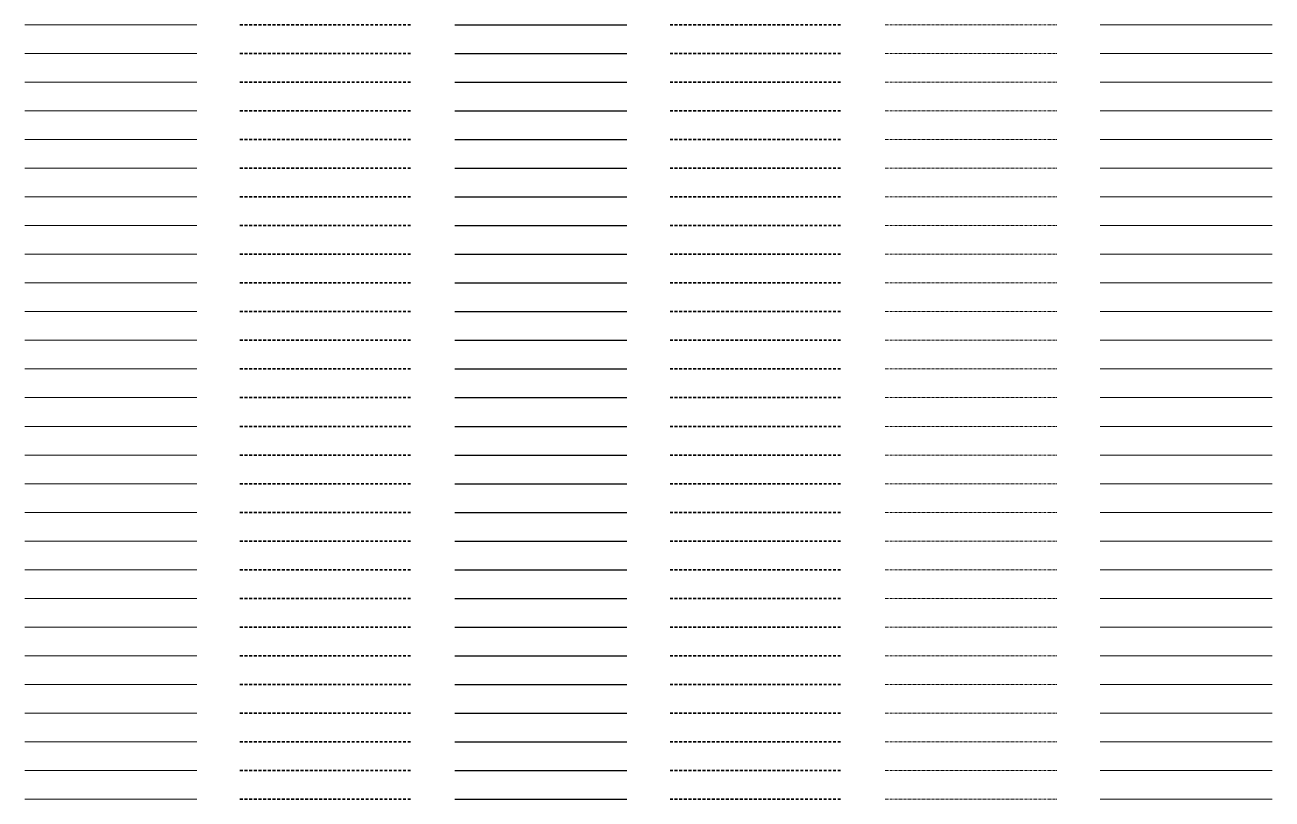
# Model space of a CAD drawing. Header units: metres. Extents: x -170 to 2070, y -13 to 17840.
# Drawn here: x 150 to 1020, y 11700 to 12240 of the extents above; entities that cross this region are included whole.
import ezdxf
from ezdxf.lldxf.tags import DXFTag

# ---------------------------------------------------------------- set-up
doc = ezdxf.new("R2010")
doc.units = ezdxf.units.M
doc.linetypes.add('KL-SO', pattern=[3.25, 2, -1.25])
doc.linetypes.add('KL-VERLATEN-SO', pattern=[3.25, 2, -0.5, 0.25, -0.5])
for name, color, linetype, lineweight in [('B-OI-KL-ET_MS_DISTRIBUTIE_20 kV_1x630Alrm as50-G', 12, 'Continuous', 18), ('B-OI-KL-ET_MS_DISTRIBUTIE_20 kV_1x630Alrm as50-RESERVE-G', 12, 'KL-RESERVE-SO', 18), ('B-OI-KL-ET_MS_DISTRIBUTIE_20 kV_1x630Alrm as50-VERLATEN-G', 12, 'KL-VERLATEN-SO', 18), ('B-OI-KL-ET_MS_DISTRIBUTIE_20 kV_1x630Cu as35-G', 12, 'Continuous', 18), ('B-OI-KL-ET_MS_DISTRIBUTIE_20 kV_1x630Cu as35-RESERVE-G', 12, 'KL-RESERVE-SO', 18), ('B-OI-KL-ET_MS_DISTRIBUTIE_20 kV_1x630Cu as35-VERLATEN-G', 12, 'KL-VERLATEN-SO', 18), ('B-OI-KL-ET_MS_DISTRIBUTIE_20 kV_1x630Cu as50-G', 12, 'Continuous', 18), ('B-OI-KL-ET_MS_DISTRIBUTIE_20 kV_1x630Cu as50-RESERVE-G', 12, 'KL-RESERVE-SO', 18), ('B-OI-KL-ET_MS_DISTRIBUTIE_20 kV_1x630Cu as50-VERLATEN-G', 12, 'KL-VERLATEN-SO', 18), ('B-OI-KL-ET_MS_DISTRIBUTIE_20 kV_1x630Cu as70-G', 12, 'Continuous', 18), ('B-OI-KL-ET_MS_DISTRIBUTIE_20 kV_1x630Cu as70-RESERVE-G', 12, 'KL-RESERVE-SO', 18), ('B-OI-KL-ET_MS_DISTRIBUTIE_20 kV_1x630Cu as70-VERLATEN-G', 12, 'KL-VERLATEN-SO', 18), ('B-OI-KL-ET_MS_DISTRIBUTIE_20 kV_1x800Alrm as35-G', 12, 'Continuous', 18), ('B-OI-KL-ET_MS_DISTRIBUTIE_20 kV_1x800Alrm as35-RESERVE-G', 12, 'KL-RESERVE-SO', 18), ('B-OI-KL-ET_MS_DISTRIBUTIE_20 kV_1x800Alrm as35-VERLATEN-G', 12, 'KL-VERLATEN-SO', 18), ('B-OI-KL-ET_MS_DISTRIBUTIE_20 kV_1x800Alrm as50-G', 12, 'Continuous', 18), ('B-OI-KL-ET_MS_DISTRIBUTIE_20 kV_1x800Alrm as50-RESERVE-G', 12, 'KL-RESERVE-SO', 18), ('B-OI-KL-ET_MS_DISTRIBUTIE_20 kV_1x800Alrm as50-VERLATEN-G', 12, 'KL-VERLATEN-SO', 18), ('B-OI-KL-ET_MS_DISTRIBUTIE_20 kV_3x240Alrm as35-G', 12, 'Continuous', 18), ('B-OI-KL-ET_MS_DISTRIBUTIE_20 kV_3x240Alrm as35-RESERVE-G', 12, 'KL-RESERVE-SO', 18), ('B-OI-KL-ET_MS_DISTRIBUTIE_20 kV_3x240Alrm as35-VERLATEN-G', 12, 'KL-VERLATEN-SO', 18), ('B-OI-KL-ET_MS_DISTRIBUTIE_20 kV_3x240Alrm as50-G', 12, 'Continuous', 18), ('B-OI-KL-ET_MS_DISTRIBUTIE_20 kV_3x240Alrm as50-RESERVE-G', 12, 'KL-RESERVE-SO', 18), ('B-OI-KL-ET_MS_DISTRIBUTIE_20 kV_3x240Alrm as50-VERLATEN-G', 12, 'KL-VERLATEN-SO', 18), ('B-OI-KL-ET_MS_DISTRIBUTIE_20 kV_3x95Alrm as50-G', 12, 'Continuous', 18), ('B-OI-KL-ET_MS_DISTRIBUTIE_20 kV_3x95Alrm as50-RESERVE-G', 12, 'KL-RESERVE-SO', 18), ('B-OI-KL-ET_MS_DISTRIBUTIE_20 kV_3x95Alrm as50-VERLATEN-G', 12, 'KL-VERLATEN-SO', 18), ('B-OI-KL-ET_MS_DISTRIBUTIE_20 kV_OVERIG-G', 12, 'Continuous', 18), ('B-OI-KL-ET_MS_DISTRIBUTIE_20 kV_OVERIG-RESERVE-G', 12, 'KL-RESERVE-SO', 18), ('B-OI-KL-ET_MS_DISTRIBUTIE_20 kV_OVERIG-VERLATEN-G', 12, 'KL-VERLATEN-SO', 18), ('B-OI-KL-ET_MS_DISTRIBUTIE_3 kV_1x240Alrm as25-G', 12, 'Continuous', 18), ('B-OI-KL-ET_MS_DISTRIBUTIE_3 kV_1x240Alrm as25-RESERVE-G', 12, 'KL-RESERVE-SO', 18), ('B-OI-KL-ET_MS_DISTRIBUTIE_3 kV_1x240Alrm as25-VERLATEN-G', 12, 'KL-VERLATEN-SO', 18), ('B-OI-KL-ET_MS_DISTRIBUTIE_3 kV_1x400Cu 50as-G', 12, 'Continuous', 18), ('B-OI-KL-ET_MS_DISTRIBUTIE_3 kV_1x400Cu 50as-RESERVE-G', 12, 'KL-RESERVE-SO', 18), ('B-OI-KL-ET_MS_DISTRIBUTIE_3 kV_1x400Cu 50as-VERLATEN-G', 12, 'KL-VERLATEN-SO', 18), ('B-OI-KL-ET_MS_DISTRIBUTIE_3 kV_1x630Alrm as35-G', 12, 'Continuous', 18), ('B-OI-KL-ET_MS_DISTRIBUTIE_3 kV_1x630Alrm as35-RESERVE-G', 12, 'KL-RESERVE-SO', 18), ('B-OI-KL-ET_MS_DISTRIBUTIE_3 kV_1x630Alrm as35-VERLATEN-G', 12, 'KL-VERLATEN-SO', 18), ('B-OI-KL-ET_MS_DISTRIBUTIE_3 kV_1x630Alrm as50-G', 12, 'Continuous', 18), ('B-OI-KL-ET_MS_DISTRIBUTIE_3 kV_1x630Alrm as50-RESERVE-G', 12, 'KL-RESERVE-SO', 18), ('B-OI-KL-ET_MS_DISTRIBUTIE_3 kV_1x630Alrm as50-VERLATEN-G', 12, 'KL-VERLATEN-SO', 18), ('B-OI-KL-ET_MS_DISTRIBUTIE_3 kV_1x630Cu as35-G', 12, 'Continuous', 18), ('B-OI-KL-ET_MS_DISTRIBUTIE_3 kV_1x630Cu as35-RESERVE-G', 12, 'KL-RESERVE-SO', 18), ('B-OI-KL-ET_MS_DISTRIBUTIE_3 kV_1x630Cu as35-VERLATEN-G', 12, 'KL-VERLATEN-SO', 18), ('B-OI-KL-ET_MS_DISTRIBUTIE_3 kV_1x630Cu as50-G', 12, 'Continuous', 18), ('B-OI-KL-ET_MS_DISTRIBUTIE_3 kV_1x630Cu as50-RESERVE-G', 12, 'KL-RESERVE-SO', 18), ('B-OI-KL-ET_MS_DISTRIBUTIE_3 kV_1x630Cu as50-VERLATEN-G', 12, 'KL-VERLATEN-SO', 18), ('B-OI-KL-ET_MS_DISTRIBUTIE_3 kV_1x630Cu as70-G', 12, 'Continuous', 18), ('B-OI-KL-ET_MS_DISTRIBUTIE_3 kV_1x630Cu as70-RESERVE-G', 12, 'KL-RESERVE-SO', 18), ('B-OI-KL-ET_MS_DISTRIBUTIE_3 kV_1x630Cu as70-VERLATEN-G', 12, 'KL-VERLATEN-SO', 18), ('B-OI-KL-ET_MS_DISTRIBUTIE_3 kV_1x800Alrm as35-G', 12, 'Continuous', 18), ('B-OI-KL-ET_MS_DISTRIBUTIE_3 kV_1x800Alrm as35-RESERVE-G', 12, 'KL-RESERVE-SO', 18), ('B-OI-KL-ET_MS_DISTRIBUTIE_3 kV_1x800Alrm as35-VERLATEN-G', 12, 'KL-VERLATEN-SO', 18), ('B-OI-KL-ET_MS_DISTRIBUTIE_3 kV_1x800Alrm as50-G', 12, 'Continuous', 18), ('B-OI-KL-ET_MS_DISTRIBUTIE_3 kV_1x800Alrm as50-RESERVE-G', 12, 'KL-RESERVE-SO', 18), ('B-OI-KL-ET_MS_DISTRIBUTIE_3 kV_1x800Alrm as50-VERLATEN-G', 12, 'KL-VERLATEN-SO', 18), ('B-OI-KL-ET_MS_DISTRIBUTIE_3 kV_3x240Alrm as35-G', 12, 'Continuous', 18), ('B-OI-KL-ET_MS_DISTRIBUTIE_3 kV_3x240Alrm as35-RESERVE-G', 12, 'KL-RESERVE-SO', 18), ('B-OI-KL-ET_MS_DISTRIBUTIE_3 kV_3x240Alrm as35-VERLATEN-G', 12, 'KL-VERLATEN-SO', 18), ('B-OI-KL-ET_MS_DISTRIBUTIE_3 kV_3x240Alrm as50-G', 12, 'Continuous', 18), ('B-OI-KL-ET_MS_DISTRIBUTIE_3 kV_3x240Alrm as50-RESERVE-G', 12, 'KL-RESERVE-SO', 18), ('B-OI-KL-ET_MS_DISTRIBUTIE_3 kV_3x240Alrm as50-VERLATEN-G', 12, 'KL-VERLATEN-SO', 18), ('B-OI-KL-ET_MS_DISTRIBUTIE_3 kV_3x95Alrm as50-G', 12, 'Continuous', 18), ('B-OI-KL-ET_MS_DISTRIBUTIE_3 kV_3x95Alrm as50-RESERVE-G', 12, 'KL-RESERVE-SO', 18), ('B-OI-KL-ET_MS_DISTRIBUTIE_3 kV_3x95Alrm as50-VERLATEN-G', 12, 'KL-VERLATEN-SO', 18), ('B-OI-KL-ET_MS_DISTRIBUTIE_3 kV_OVERIG-G', 12, 'Continuous', 18), ('B-OI-KL-ET_MS_DISTRIBUTIE_3 kV_OVERIG-RESERVE-G', 12, 'KL-RESERVE-SO', 18), ('B-OI-KL-ET_MS_DISTRIBUTIE_3 kV_OVERIG-VERLATEN-G', 12, 'KL-VERLATEN-SO', 18), ('B-OI-KL-ET_MS_DISTRIBUTIE_6 kV_1x240Alrm as25-G', 12, 'Continuous', 18), ('B-OI-KL-ET_MS_DISTRIBUTIE_6 kV_1x240Alrm as25-RESERVE-G', 12, 'KL-RESERVE-SO', 18), ('B-OI-KL-ET_MS_DISTRIBUTIE_6 kV_1x240Alrm as25-VERLATEN-G', 12, 'KL-VERLATEN-SO', 18), ('B-OI-KL-ET_MS_DISTRIBUTIE_6 kV_1x400Cu 50as-G', 12, 'Continuous', 18), ('B-OI-KL-ET_MS_DISTRIBUTIE_6 kV_1x400Cu 50as-RESERVE-G', 12, 'KL-RESERVE-SO', 18), ('B-OI-KL-ET_MS_DISTRIBUTIE_6 kV_1x400Cu 50as-VERLATEN-G', 12, 'KL-VERLATEN-SO', 18), ('B-OI-KL-ET_MS_DISTRIBUTIE_6 kV_1x630Alrm as35-G', 12, 'Continuous', 18), ('B-OI-KL-ET_MS_DISTRIBUTIE_6 kV_1x630Alrm as35-RESERVE-G', 12, 'KL-RESERVE-SO', 18), ('B-OI-KL-ET_MS_DISTRIBUTIE_6 kV_1x630Alrm as35-VERLATEN-G', 12, 'KL-VERLATEN-SO', 18), ('B-OI-KL-ET_MS_DISTRIBUTIE_6 kV_1x630Alrm as50-G', 12, 'Continuous', 18), ('B-OI-KL-ET_MS_DISTRIBUTIE_6 kV_1x630Alrm as50-RESERVE-G', 12, 'KL-RESERVE-SO', 18), ('B-OI-KL-ET_MS_DISTRIBUTIE_6 kV_1x630Alrm as50-VERLATEN-G', 12, 'KL-VERLATEN-SO', 18), ('B-OI-KL-ET_MS_DISTRIBUTIE_6 kV_1x630Cu as35-G', 12, 'Continuous', 18), ('B-OI-KL-ET_MS_DISTRIBUTIE_6 kV_1x630Cu as35-RESERVE-G', 12, 'KL-RESERVE-SO', 18), ('B-OI-KL-ET_MS_DISTRIBUTIE_6 kV_1x630Cu as35-VERLATEN-G', 12, 'KL-VERLATEN-SO', 18), ('N-OI-KL-ET_MS_DISTRIBUTIE_20 kV_1x630Alrm as50-G', 12, 'KL-SO', 35), ('N-OI-KL-ET_MS_DISTRIBUTIE_20 kV_1x630Cu as35-G', 12, 'KL-SO', 35), ('N-OI-KL-ET_MS_DISTRIBUTIE_20 kV_1x630Cu as50-G', 12, 'KL-SO', 35), ('N-OI-KL-ET_MS_DISTRIBUTIE_20 kV_1x630Cu as70-G', 12, 'KL-SO', 35), ('N-OI-KL-ET_MS_DISTRIBUTIE_20 kV_1x800Alrm as35-G', 12, 'KL-SO', 35), ('N-OI-KL-ET_MS_DISTRIBUTIE_20 kV_1x800Alrm as50-G', 12, 'KL-SO', 35), ('N-OI-KL-ET_MS_DISTRIBUTIE_20 kV_3x240Alrm as35-G', 12, 'KL-SO', 35), ('N-OI-KL-ET_MS_DISTRIBUTIE_20 kV_3x240Alrm as50-G', 12, 'KL-SO', 35), ('N-OI-KL-ET_MS_DISTRIBUTIE_20 kV_3x95Alrm as50-G', 12, 'KL-SO', 35), ('N-OI-KL-ET_MS_DISTRIBUTIE_20 kV_OVERIG-G', 12, 'KL-SO', 35), ('N-OI-KL-ET_MS_DISTRIBUTIE_3 kV_1x240Alrm as25-G', 12, 'KL-SO', 35), ('N-OI-KL-ET_MS_DISTRIBUTIE_3 kV_1x400Cu 50as-G', 12, 'KL-SO', 35), ('N-OI-KL-ET_MS_DISTRIBUTIE_3 kV_1x630Alrm as35-G', 12, 'KL-SO', 35), ('N-OI-KL-ET_MS_DISTRIBUTIE_3 kV_1x630Alrm as50-G', 12, 'KL-SO', 35), ('N-OI-KL-ET_MS_DISTRIBUTIE_3 kV_1x630Cu as35-G', 12, 'KL-SO', 35), ('N-OI-KL-ET_MS_DISTRIBUTIE_3 kV_1x630Cu as50-G', 12, 'KL-SO', 35), ('N-OI-KL-ET_MS_DISTRIBUTIE_3 kV_1x630Cu as70-G', 12, 'KL-SO', 35), ('N-OI-KL-ET_MS_DISTRIBUTIE_3 kV_1x800Alrm as35-G', 12, 'KL-SO', 35), ('N-OI-KL-ET_MS_DISTRIBUTIE_3 kV_1x800Alrm as50-G', 12, 'KL-SO', 35), ('N-OI-KL-ET_MS_DISTRIBUTIE_3 kV_3x240Alrm as35-G', 12, 'KL-SO', 35), ('N-OI-KL-ET_MS_DISTRIBUTIE_3 kV_3x240Alrm as50-G', 12, 'KL-SO', 35), ('N-OI-KL-ET_MS_DISTRIBUTIE_3 kV_3x95Alrm as50-G', 12, 'KL-SO', 35), ('N-OI-KL-ET_MS_DISTRIBUTIE_3 kV_OVERIG-G', 12, 'KL-SO', 35), ('N-OI-KL-ET_MS_DISTRIBUTIE_6 kV_1x240Alrm as25-G', 12, 'KL-SO', 35), ('N-OI-KL-ET_MS_DISTRIBUTIE_6 kV_1x400Cu 50as-G', 12, 'KL-SO', 35), ('N-OI-KL-ET_MS_DISTRIBUTIE_6 kV_1x630Alrm as35-G', 12, 'KL-SO', 35), ('N-OI-KL-ET_MS_DISTRIBUTIE_6 kV_1x630Alrm as50-G', 12, 'KL-SO', 35), ('N-OI-KL-ET_MS_DISTRIBUTIE_6 kV_1x630Cu as35-G', 12, 'KL-SO', 35), ('R-OI-KL-ET_MS_DISTRIBUTIE_20 kV_1x630Alrm as50-G', 12, 'KL-SO', 35), ('R-OI-KL-ET_MS_DISTRIBUTIE_20 kV_1x630Cu as35-G', 12, 'KL-SO', 35), ('R-OI-KL-ET_MS_DISTRIBUTIE_20 kV_1x630Cu as50-G', 12, 'KL-SO', 35), ('R-OI-KL-ET_MS_DISTRIBUTIE_20 kV_1x630Cu as70-G', 12, 'KL-SO', 35), ('R-OI-KL-ET_MS_DISTRIBUTIE_20 kV_1x800Alrm as35-G', 12, 'KL-SO', 35), ('R-OI-KL-ET_MS_DISTRIBUTIE_20 kV_1x800Alrm as50-G', 12, 'KL-SO', 35), ('R-OI-KL-ET_MS_DISTRIBUTIE_20 kV_3x240Alrm as35-G', 12, 'KL-SO', 35), ('R-OI-KL-ET_MS_DISTRIBUTIE_20 kV_3x240Alrm as50-G', 12, 'KL-SO', 35), ('R-OI-KL-ET_MS_DISTRIBUTIE_20 kV_3x95Alrm as50-G', 12, 'KL-SO', 35), ('R-OI-KL-ET_MS_DISTRIBUTIE_20 kV_OVERIG-G', 12, 'KL-SO', 35), ('R-OI-KL-ET_MS_DISTRIBUTIE_3 kV_1x240Alrm as25-G', 12, 'KL-SO', 35), ('R-OI-KL-ET_MS_DISTRIBUTIE_3 kV_1x400Cu 50as-G', 12, 'KL-SO', 35), ('R-OI-KL-ET_MS_DISTRIBUTIE_3 kV_1x630Alrm as35-G', 12, 'KL-SO', 35), ('R-OI-KL-ET_MS_DISTRIBUTIE_3 kV_1x630Alrm as50-G', 12, 'KL-SO', 35), ('R-OI-KL-ET_MS_DISTRIBUTIE_3 kV_1x630Cu as35-G', 12, 'KL-SO', 35), ('R-OI-KL-ET_MS_DISTRIBUTIE_3 kV_1x630Cu as50-G', 12, 'KL-SO', 35), ('R-OI-KL-ET_MS_DISTRIBUTIE_3 kV_1x630Cu as70-G', 12, 'KL-SO', 35), ('R-OI-KL-ET_MS_DISTRIBUTIE_3 kV_1x800Alrm as35-G', 12, 'KL-SO', 35), ('R-OI-KL-ET_MS_DISTRIBUTIE_3 kV_1x800Alrm as50-G', 12, 'KL-SO', 35), ('R-OI-KL-ET_MS_DISTRIBUTIE_3 kV_3x240Alrm as35-G', 12, 'KL-SO', 35), ('R-OI-KL-ET_MS_DISTRIBUTIE_3 kV_3x240Alrm as50-G', 12, 'KL-SO', 35), ('R-OI-KL-ET_MS_DISTRIBUTIE_3 kV_3x95Alrm as50-G', 12, 'KL-SO', 35), ('R-OI-KL-ET_MS_DISTRIBUTIE_3 kV_OVERIG-G', 12, 'KL-SO', 35), ('R-OI-KL-ET_MS_DISTRIBUTIE_6 kV_1x240Alrm as25-G', 12, 'KL-SO', 35), ('R-OI-KL-ET_MS_DISTRIBUTIE_6 kV_1x400Cu 50as-G', 12, 'KL-SO', 35), ('R-OI-KL-ET_MS_DISTRIBUTIE_6 kV_1x630Alrm as35-G', 12, 'KL-SO', 35), ('R-OI-KL-ET_MS_DISTRIBUTIE_6 kV_1x630Alrm as50-G', 12, 'KL-SO', 35), ('R-OI-KL-ET_MS_DISTRIBUTIE_6 kV_1x630Cu as35-G', 12, 'KL-SO', 35), ('V-OI-KL-ET_MS_DISTRIBUTIE_20 kV_1x630Alrm as50-G', 12, 'V-KL-SO', 25), ('V-OI-KL-ET_MS_DISTRIBUTIE_20 kV_1x630Cu as35-G', 12, 'V-KL-SO', 25), ('V-OI-KL-ET_MS_DISTRIBUTIE_20 kV_1x630Cu as50-G', 12, 'V-KL-SO', 25), ('V-OI-KL-ET_MS_DISTRIBUTIE_20 kV_1x630Cu as70-G', 12, 'V-KL-SO', 25), ('V-OI-KL-ET_MS_DISTRIBUTIE_20 kV_1x800Alrm as35-G', 12, 'V-KL-SO', 25), ('V-OI-KL-ET_MS_DISTRIBUTIE_20 kV_1x800Alrm as50-G', 12, 'V-KL-SO', 25), ('V-OI-KL-ET_MS_DISTRIBUTIE_20 kV_3x240Alrm as35-G', 12, 'V-KL-SO', 25), ('V-OI-KL-ET_MS_DISTRIBUTIE_20 kV_3x240Alrm as50-G', 12, 'V-KL-SO', 25), ('V-OI-KL-ET_MS_DISTRIBUTIE_20 kV_3x95Alrm as50-G', 12, 'V-KL-SO', 25), ('V-OI-KL-ET_MS_DISTRIBUTIE_20 kV_OVERIG-G', 12, 'V-KL-SO', 25), ('V-OI-KL-ET_MS_DISTRIBUTIE_3 kV_1x240Alrm as25-G', 12, 'V-KL-SO', 25), ('V-OI-KL-ET_MS_DISTRIBUTIE_3 kV_1x400Cu 50as-G', 12, 'V-KL-SO', 25), ('V-OI-KL-ET_MS_DISTRIBUTIE_3 kV_1x630Alrm as35-G', 12, 'V-KL-SO', 25), ('V-OI-KL-ET_MS_DISTRIBUTIE_3 kV_1x630Alrm as50-G', 12, 'V-KL-SO', 25), ('V-OI-KL-ET_MS_DISTRIBUTIE_3 kV_1x630Cu as35-G', 12, 'V-KL-SO', 25), ('V-OI-KL-ET_MS_DISTRIBUTIE_3 kV_1x630Cu as50-G', 12, 'V-KL-SO', 25), ('V-OI-KL-ET_MS_DISTRIBUTIE_3 kV_1x630Cu as70-G', 12, 'V-KL-SO', 25), ('V-OI-KL-ET_MS_DISTRIBUTIE_3 kV_1x800Alrm as35-G', 12, 'V-KL-SO', 25), ('V-OI-KL-ET_MS_DISTRIBUTIE_3 kV_1x800Alrm as50-G', 12, 'V-KL-SO', 25), ('V-OI-KL-ET_MS_DISTRIBUTIE_3 kV_3x240Alrm as35-G', 12, 'V-KL-SO', 25), ('V-OI-KL-ET_MS_DISTRIBUTIE_3 kV_3x240Alrm as50-G', 12, 'V-KL-SO', 25), ('V-OI-KL-ET_MS_DISTRIBUTIE_3 kV_3x95Alrm as50-G', 12, 'V-KL-SO', 25), ('V-OI-KL-ET_MS_DISTRIBUTIE_3 kV_OVERIG-G', 12, 'V-KL-SO', 25), ('V-OI-KL-ET_MS_DISTRIBUTIE_6 kV_1x240Alrm as25-G', 12, 'V-KL-SO', 25), ('V-OI-KL-ET_MS_DISTRIBUTIE_6 kV_1x400Cu 50as-G', 12, 'V-KL-SO', 25), ('V-OI-KL-ET_MS_DISTRIBUTIE_6 kV_1x630Alrm as35-G', 12, 'V-KL-SO', 25), ('V-OI-KL-ET_MS_DISTRIBUTIE_6 kV_1x630Alrm as50-G', 12, 'V-KL-SO', 25), ('V-OI-KL-ET_MS_DISTRIBUTIE_6 kV_1x630Cu as35-G', 12, 'V-KL-SO', 25)]:
    doc.layers.add(name, color=color, linetype=linetype, lineweight=lineweight)
tags = doc.linetypes.add('KL-RESERVE-SO', pattern='A,7,-2,["RS",Standard,S=1,R=0,X=-1,Y=-0.5],-1.5', length=10.5).pattern_tags.tags
tags[6] = DXFTag(74, 10)
doc.linetypes.add('V-KL-SO', pattern='A,2,[24,nlcs.shx,S=0.75,R=0,X=0,Y=0],2', length=4)

msp = doc.modelspace()

# ---------------------------------------------------------------- linework, layer by layer
at = {"layer": 'B-OI-KL-ET_MS_DISTRIBUTIE_20 kV_1x630Alrm as50-G'}
msp.add_line((150, 11700), (270, 11700), dxfattribs=at)
at = {"layer": 'B-OI-KL-ET_MS_DISTRIBUTIE_20 kV_1x630Alrm as50-RESERVE-G'}
msp.add_line((900, 11700), (1020, 11700), dxfattribs=at)
at = {"layer": 'B-OI-KL-ET_MS_DISTRIBUTIE_20 kV_1x630Alrm as50-VERLATEN-G'}
msp.add_line((750, 11700), (870, 11700), dxfattribs=at)
at = {"layer": 'B-OI-KL-ET_MS_DISTRIBUTIE_20 kV_1x630Cu as35-G'}
msp.add_line((150, 11720), (270, 11720), dxfattribs=at)
at = {"layer": 'B-OI-KL-ET_MS_DISTRIBUTIE_20 kV_1x630Cu as35-RESERVE-G'}
msp.add_line((900, 11720), (1020, 11720), dxfattribs=at)
at = {"layer": 'B-OI-KL-ET_MS_DISTRIBUTIE_20 kV_1x630Cu as35-VERLATEN-G'}
msp.add_line((750, 11720), (870, 11720), dxfattribs=at)
at = {"layer": 'B-OI-KL-ET_MS_DISTRIBUTIE_20 kV_1x630Cu as50-G'}
msp.add_line((150, 11740), (270, 11740), dxfattribs=at)
at = {"layer": 'B-OI-KL-ET_MS_DISTRIBUTIE_20 kV_1x630Cu as50-RESERVE-G'}
msp.add_line((900, 11740), (1020, 11740), dxfattribs=at)
at = {"layer": 'B-OI-KL-ET_MS_DISTRIBUTIE_20 kV_1x630Cu as50-VERLATEN-G'}
msp.add_line((750, 11740), (870, 11740), dxfattribs=at)
at = {"layer": 'B-OI-KL-ET_MS_DISTRIBUTIE_20 kV_1x630Cu as70-G'}
msp.add_line((150, 11760), (270, 11760), dxfattribs=at)
at = {"layer": 'B-OI-KL-ET_MS_DISTRIBUTIE_20 kV_1x630Cu as70-RESERVE-G'}
msp.add_line((900, 11760), (1020, 11760), dxfattribs=at)
at = {"layer": 'B-OI-KL-ET_MS_DISTRIBUTIE_20 kV_1x630Cu as70-VERLATEN-G'}
msp.add_line((750, 11760), (870, 11760), dxfattribs=at)
at = {"layer": 'B-OI-KL-ET_MS_DISTRIBUTIE_20 kV_1x800Alrm as35-G'}
msp.add_line((150, 11780), (270, 11780), dxfattribs=at)
at = {"layer": 'B-OI-KL-ET_MS_DISTRIBUTIE_20 kV_1x800Alrm as35-RESERVE-G'}
msp.add_line((900, 11780), (1020, 11780), dxfattribs=at)
at = {"layer": 'B-OI-KL-ET_MS_DISTRIBUTIE_20 kV_1x800Alrm as35-VERLATEN-G'}
msp.add_line((750, 11780), (870, 11780), dxfattribs=at)
at = {"layer": 'B-OI-KL-ET_MS_DISTRIBUTIE_20 kV_1x800Alrm as50-G'}
msp.add_line((150, 11800), (270, 11800), dxfattribs=at)
at = {"layer": 'B-OI-KL-ET_MS_DISTRIBUTIE_20 kV_1x800Alrm as50-RESERVE-G'}
msp.add_line((900, 11800), (1020, 11800), dxfattribs=at)
at = {"layer": 'B-OI-KL-ET_MS_DISTRIBUTIE_20 kV_1x800Alrm as50-VERLATEN-G'}
msp.add_line((750, 11800), (870, 11800), dxfattribs=at)
at = {"layer": 'B-OI-KL-ET_MS_DISTRIBUTIE_20 kV_3x240Alrm as35-G'}
msp.add_line((150, 11820), (270, 11820), dxfattribs=at)
at = {"layer": 'B-OI-KL-ET_MS_DISTRIBUTIE_20 kV_3x240Alrm as35-RESERVE-G'}
msp.add_line((900, 11820), (1020, 11820), dxfattribs=at)
at = {"layer": 'B-OI-KL-ET_MS_DISTRIBUTIE_20 kV_3x240Alrm as35-VERLATEN-G'}
msp.add_line((750, 11820), (870, 11820), dxfattribs=at)
at = {"layer": 'B-OI-KL-ET_MS_DISTRIBUTIE_20 kV_3x240Alrm as50-G'}
msp.add_line((150, 11840), (270, 11840), dxfattribs=at)
at = {"layer": 'B-OI-KL-ET_MS_DISTRIBUTIE_20 kV_3x240Alrm as50-RESERVE-G'}
msp.add_line((900, 11840), (1020, 11840), dxfattribs=at)
at = {"layer": 'B-OI-KL-ET_MS_DISTRIBUTIE_20 kV_3x240Alrm as50-VERLATEN-G'}
msp.add_line((750, 11840), (870, 11840), dxfattribs=at)
at = {"layer": 'B-OI-KL-ET_MS_DISTRIBUTIE_20 kV_3x95Alrm as50-G'}
msp.add_line((150, 11860), (270, 11860), dxfattribs=at)
at = {"layer": 'B-OI-KL-ET_MS_DISTRIBUTIE_20 kV_3x95Alrm as50-RESERVE-G'}
msp.add_line((900, 11860), (1020, 11860), dxfattribs=at)
at = {"layer": 'B-OI-KL-ET_MS_DISTRIBUTIE_20 kV_3x95Alrm as50-VERLATEN-G'}
msp.add_line((750, 11860), (870, 11860), dxfattribs=at)
at = {"layer": 'B-OI-KL-ET_MS_DISTRIBUTIE_20 kV_OVERIG-G'}
msp.add_line((150, 11880), (270, 11880), dxfattribs=at)
at = {"layer": 'B-OI-KL-ET_MS_DISTRIBUTIE_20 kV_OVERIG-RESERVE-G'}
msp.add_line((900, 11880), (1020, 11880), dxfattribs=at)
at = {"layer": 'B-OI-KL-ET_MS_DISTRIBUTIE_20 kV_OVERIG-VERLATEN-G'}
msp.add_line((750, 11880), (870, 11880), dxfattribs=at)
at = {"layer": 'B-OI-KL-ET_MS_DISTRIBUTIE_3 kV_1x240Alrm as25-G'}
msp.add_line((150, 11900), (270, 11900), dxfattribs=at)
at = {"layer": 'B-OI-KL-ET_MS_DISTRIBUTIE_3 kV_1x240Alrm as25-RESERVE-G'}
msp.add_line((900, 11900), (1020, 11900), dxfattribs=at)
at = {"layer": 'B-OI-KL-ET_MS_DISTRIBUTIE_3 kV_1x240Alrm as25-VERLATEN-G'}
msp.add_line((750, 11900), (870, 11900), dxfattribs=at)
at = {"layer": 'B-OI-KL-ET_MS_DISTRIBUTIE_3 kV_1x400Cu 50as-G'}
msp.add_line((150, 11920), (270, 11920), dxfattribs=at)
at = {"layer": 'B-OI-KL-ET_MS_DISTRIBUTIE_3 kV_1x400Cu 50as-RESERVE-G'}
msp.add_line((900, 11920), (1020, 11920), dxfattribs=at)
at = {"layer": 'B-OI-KL-ET_MS_DISTRIBUTIE_3 kV_1x400Cu 50as-VERLATEN-G'}
msp.add_line((750, 11920), (870, 11920), dxfattribs=at)
at = {"layer": 'B-OI-KL-ET_MS_DISTRIBUTIE_3 kV_1x630Alrm as35-G'}
msp.add_line((150, 11940), (270, 11940), dxfattribs=at)
at = {"layer": 'B-OI-KL-ET_MS_DISTRIBUTIE_3 kV_1x630Alrm as35-RESERVE-G'}
msp.add_line((900, 11940), (1020, 11940), dxfattribs=at)
at = {"layer": 'B-OI-KL-ET_MS_DISTRIBUTIE_3 kV_1x630Alrm as35-VERLATEN-G'}
msp.add_line((750, 11940), (870, 11940), dxfattribs=at)
at = {"layer": 'B-OI-KL-ET_MS_DISTRIBUTIE_3 kV_1x630Alrm as50-G'}
msp.add_line((150, 11960), (270, 11960), dxfattribs=at)
at = {"layer": 'B-OI-KL-ET_MS_DISTRIBUTIE_3 kV_1x630Alrm as50-RESERVE-G'}
msp.add_line((900, 11960), (1020, 11960), dxfattribs=at)
at = {"layer": 'B-OI-KL-ET_MS_DISTRIBUTIE_3 kV_1x630Alrm as50-VERLATEN-G'}
msp.add_line((750, 11960), (870, 11960), dxfattribs=at)
at = {"layer": 'B-OI-KL-ET_MS_DISTRIBUTIE_3 kV_1x630Cu as35-G'}
msp.add_line((150, 11980), (270, 11980), dxfattribs=at)
at = {"layer": 'B-OI-KL-ET_MS_DISTRIBUTIE_3 kV_1x630Cu as35-RESERVE-G'}
msp.add_line((900, 11980), (1020, 11980), dxfattribs=at)
at = {"layer": 'B-OI-KL-ET_MS_DISTRIBUTIE_3 kV_1x630Cu as35-VERLATEN-G'}
msp.add_line((750, 11980), (870, 11980), dxfattribs=at)
at = {"layer": 'B-OI-KL-ET_MS_DISTRIBUTIE_3 kV_1x630Cu as50-G'}
msp.add_line((150, 12000), (270, 12000), dxfattribs=at)
at = {"layer": 'B-OI-KL-ET_MS_DISTRIBUTIE_3 kV_1x630Cu as50-RESERVE-G'}
msp.add_line((900, 12000), (1020, 12000), dxfattribs=at)
at = {"layer": 'B-OI-KL-ET_MS_DISTRIBUTIE_3 kV_1x630Cu as50-VERLATEN-G'}
msp.add_line((750, 12000), (870, 12000), dxfattribs=at)
at = {"layer": 'B-OI-KL-ET_MS_DISTRIBUTIE_3 kV_1x630Cu as70-G'}
msp.add_line((150, 12020), (270, 12020), dxfattribs=at)
at = {"layer": 'B-OI-KL-ET_MS_DISTRIBUTIE_3 kV_1x630Cu as70-RESERVE-G'}
msp.add_line((900, 12020), (1020, 12020), dxfattribs=at)
at = {"layer": 'B-OI-KL-ET_MS_DISTRIBUTIE_3 kV_1x630Cu as70-VERLATEN-G'}
msp.add_line((750, 12020), (870, 12020), dxfattribs=at)
at = {"layer": 'B-OI-KL-ET_MS_DISTRIBUTIE_3 kV_1x800Alrm as35-G'}
msp.add_line((150, 12040), (270, 12040), dxfattribs=at)
at = {"layer": 'B-OI-KL-ET_MS_DISTRIBUTIE_3 kV_1x800Alrm as35-RESERVE-G'}
msp.add_line((900, 12040), (1020, 12040), dxfattribs=at)
at = {"layer": 'B-OI-KL-ET_MS_DISTRIBUTIE_3 kV_1x800Alrm as35-VERLATEN-G'}
msp.add_line((750, 12040), (870, 12040), dxfattribs=at)
at = {"layer": 'B-OI-KL-ET_MS_DISTRIBUTIE_3 kV_1x800Alrm as50-G'}
msp.add_line((150, 12060), (270, 12060), dxfattribs=at)
at = {"layer": 'B-OI-KL-ET_MS_DISTRIBUTIE_3 kV_1x800Alrm as50-RESERVE-G'}
msp.add_line((900, 12060), (1020, 12060), dxfattribs=at)
at = {"layer": 'B-OI-KL-ET_MS_DISTRIBUTIE_3 kV_1x800Alrm as50-VERLATEN-G'}
msp.add_line((750, 12060), (870, 12060), dxfattribs=at)
at = {"layer": 'B-OI-KL-ET_MS_DISTRIBUTIE_3 kV_3x240Alrm as35-G'}
msp.add_line((150, 12080), (270, 12080), dxfattribs=at)
at = {"layer": 'B-OI-KL-ET_MS_DISTRIBUTIE_3 kV_3x240Alrm as35-RESERVE-G'}
msp.add_line((900, 12080), (1020, 12080), dxfattribs=at)
at = {"layer": 'B-OI-KL-ET_MS_DISTRIBUTIE_3 kV_3x240Alrm as35-VERLATEN-G'}
msp.add_line((750, 12080), (870, 12080), dxfattribs=at)
at = {"layer": 'B-OI-KL-ET_MS_DISTRIBUTIE_3 kV_3x240Alrm as50-G'}
msp.add_line((150, 12100), (270, 12100), dxfattribs=at)
at = {"layer": 'B-OI-KL-ET_MS_DISTRIBUTIE_3 kV_3x240Alrm as50-RESERVE-G'}
msp.add_line((900, 12100), (1020, 12100), dxfattribs=at)
at = {"layer": 'B-OI-KL-ET_MS_DISTRIBUTIE_3 kV_3x240Alrm as50-VERLATEN-G'}
msp.add_line((750, 12100), (870, 12100), dxfattribs=at)
at = {"layer": 'B-OI-KL-ET_MS_DISTRIBUTIE_3 kV_3x95Alrm as50-G'}
msp.add_line((150, 12120), (270, 12120), dxfattribs=at)
at = {"layer": 'B-OI-KL-ET_MS_DISTRIBUTIE_3 kV_3x95Alrm as50-RESERVE-G'}
msp.add_line((900, 12120), (1020, 12120), dxfattribs=at)
at = {"layer": 'B-OI-KL-ET_MS_DISTRIBUTIE_3 kV_3x95Alrm as50-VERLATEN-G'}
msp.add_line((750, 12120), (870, 12120), dxfattribs=at)
at = {"layer": 'B-OI-KL-ET_MS_DISTRIBUTIE_3 kV_OVERIG-G'}
msp.add_line((150, 12140), (270, 12140), dxfattribs=at)
at = {"layer": 'B-OI-KL-ET_MS_DISTRIBUTIE_3 kV_OVERIG-RESERVE-G'}
msp.add_line((900, 12140), (1020, 12140), dxfattribs=at)
at = {"layer": 'B-OI-KL-ET_MS_DISTRIBUTIE_3 kV_OVERIG-VERLATEN-G'}
msp.add_line((750, 12140), (870, 12140), dxfattribs=at)
at = {"layer": 'B-OI-KL-ET_MS_DISTRIBUTIE_6 kV_1x240Alrm as25-G'}
msp.add_line((150, 12160), (270, 12160), dxfattribs=at)
at = {"layer": 'B-OI-KL-ET_MS_DISTRIBUTIE_6 kV_1x240Alrm as25-RESERVE-G'}
msp.add_line((900, 12160), (1020, 12160), dxfattribs=at)
at = {"layer": 'B-OI-KL-ET_MS_DISTRIBUTIE_6 kV_1x240Alrm as25-VERLATEN-G'}
msp.add_line((750, 12160), (870, 12160), dxfattribs=at)
at = {"layer": 'B-OI-KL-ET_MS_DISTRIBUTIE_6 kV_1x400Cu 50as-G'}
msp.add_line((150, 12180), (270, 12180), dxfattribs=at)
at = {"layer": 'B-OI-KL-ET_MS_DISTRIBUTIE_6 kV_1x400Cu 50as-RESERVE-G'}
msp.add_line((900, 12180), (1020, 12180), dxfattribs=at)
at = {"layer": 'B-OI-KL-ET_MS_DISTRIBUTIE_6 kV_1x400Cu 50as-VERLATEN-G'}
msp.add_line((750, 12180), (870, 12180), dxfattribs=at)
at = {"layer": 'B-OI-KL-ET_MS_DISTRIBUTIE_6 kV_1x630Alrm as35-G'}
msp.add_line((150, 12200), (270, 12200), dxfattribs=at)
at = {"layer": 'B-OI-KL-ET_MS_DISTRIBUTIE_6 kV_1x630Alrm as35-RESERVE-G'}
msp.add_line((900, 12200), (1020, 12200), dxfattribs=at)
at = {"layer": 'B-OI-KL-ET_MS_DISTRIBUTIE_6 kV_1x630Alrm as35-VERLATEN-G'}
msp.add_line((750, 12200), (870, 12200), dxfattribs=at)
at = {"layer": 'B-OI-KL-ET_MS_DISTRIBUTIE_6 kV_1x630Alrm as50-G'}
msp.add_line((150, 12220), (270, 12220), dxfattribs=at)
at = {"layer": 'B-OI-KL-ET_MS_DISTRIBUTIE_6 kV_1x630Alrm as50-RESERVE-G'}
msp.add_line((900, 12220), (1020, 12220), dxfattribs=at)
at = {"layer": 'B-OI-KL-ET_MS_DISTRIBUTIE_6 kV_1x630Alrm as50-VERLATEN-G'}
msp.add_line((750, 12220), (870, 12220), dxfattribs=at)
at = {"layer": 'B-OI-KL-ET_MS_DISTRIBUTIE_6 kV_1x630Cu as35-G'}
msp.add_line((150, 12240), (270, 12240), dxfattribs=at)
at = {"layer": 'B-OI-KL-ET_MS_DISTRIBUTIE_6 kV_1x630Cu as35-RESERVE-G'}
msp.add_line((900, 12240), (1020, 12240), dxfattribs=at)
at = {"layer": 'B-OI-KL-ET_MS_DISTRIBUTIE_6 kV_1x630Cu as35-VERLATEN-G'}
msp.add_line((750, 12240), (870, 12240), dxfattribs=at)
at = {"layer": 'N-OI-KL-ET_MS_DISTRIBUTIE_20 kV_1x630Alrm as50-G'}
msp.add_line((300, 11700), (420, 11700), dxfattribs=at)
at = {"layer": 'N-OI-KL-ET_MS_DISTRIBUTIE_20 kV_1x630Cu as35-G'}
msp.add_line((300, 11720), (420, 11720), dxfattribs=at)
at = {"layer": 'N-OI-KL-ET_MS_DISTRIBUTIE_20 kV_1x630Cu as50-G'}
msp.add_line((300, 11740), (420, 11740), dxfattribs=at)
at = {"layer": 'N-OI-KL-ET_MS_DISTRIBUTIE_20 kV_1x630Cu as70-G'}
msp.add_line((300, 11760), (420, 11760), dxfattribs=at)
at = {"layer": 'N-OI-KL-ET_MS_DISTRIBUTIE_20 kV_1x800Alrm as35-G'}
msp.add_line((300, 11780), (420, 11780), dxfattribs=at)
at = {"layer": 'N-OI-KL-ET_MS_DISTRIBUTIE_20 kV_1x800Alrm as50-G'}
msp.add_line((300, 11800), (420, 11800), dxfattribs=at)
at = {"layer": 'N-OI-KL-ET_MS_DISTRIBUTIE_20 kV_3x240Alrm as35-G'}
msp.add_line((300, 11820), (420, 11820), dxfattribs=at)
at = {"layer": 'N-OI-KL-ET_MS_DISTRIBUTIE_20 kV_3x240Alrm as50-G'}
msp.add_line((300, 11840), (420, 11840), dxfattribs=at)
at = {"layer": 'N-OI-KL-ET_MS_DISTRIBUTIE_20 kV_3x95Alrm as50-G'}
msp.add_line((300, 11860), (420, 11860), dxfattribs=at)
at = {"layer": 'N-OI-KL-ET_MS_DISTRIBUTIE_20 kV_OVERIG-G'}
msp.add_line((300, 11880), (420, 11880), dxfattribs=at)
at = {"layer": 'N-OI-KL-ET_MS_DISTRIBUTIE_3 kV_1x240Alrm as25-G'}
msp.add_line((300, 11900), (420, 11900), dxfattribs=at)
at = {"layer": 'N-OI-KL-ET_MS_DISTRIBUTIE_3 kV_1x400Cu 50as-G'}
msp.add_line((300, 11920), (420, 11920), dxfattribs=at)
at = {"layer": 'N-OI-KL-ET_MS_DISTRIBUTIE_3 kV_1x630Alrm as35-G'}
msp.add_line((300, 11940), (420, 11940), dxfattribs=at)
at = {"layer": 'N-OI-KL-ET_MS_DISTRIBUTIE_3 kV_1x630Alrm as50-G'}
msp.add_line((300, 11960), (420, 11960), dxfattribs=at)
at = {"layer": 'N-OI-KL-ET_MS_DISTRIBUTIE_3 kV_1x630Cu as35-G'}
msp.add_line((300, 11980), (420, 11980), dxfattribs=at)
at = {"layer": 'N-OI-KL-ET_MS_DISTRIBUTIE_3 kV_1x630Cu as50-G'}
msp.add_line((300, 12000), (420, 12000), dxfattribs=at)
at = {"layer": 'N-OI-KL-ET_MS_DISTRIBUTIE_3 kV_1x630Cu as70-G'}
msp.add_line((300, 12020), (420, 12020), dxfattribs=at)
at = {"layer": 'N-OI-KL-ET_MS_DISTRIBUTIE_3 kV_1x800Alrm as35-G'}
msp.add_line((300, 12040), (420, 12040), dxfattribs=at)
at = {"layer": 'N-OI-KL-ET_MS_DISTRIBUTIE_3 kV_1x800Alrm as50-G'}
msp.add_line((300, 12060), (420, 12060), dxfattribs=at)
at = {"layer": 'N-OI-KL-ET_MS_DISTRIBUTIE_3 kV_3x240Alrm as35-G'}
msp.add_line((300, 12080), (420, 12080), dxfattribs=at)
at = {"layer": 'N-OI-KL-ET_MS_DISTRIBUTIE_3 kV_3x240Alrm as50-G'}
msp.add_line((300, 12100), (420, 12100), dxfattribs=at)
at = {"layer": 'N-OI-KL-ET_MS_DISTRIBUTIE_3 kV_3x95Alrm as50-G'}
msp.add_line((300, 12120), (420, 12120), dxfattribs=at)
at = {"layer": 'N-OI-KL-ET_MS_DISTRIBUTIE_3 kV_OVERIG-G'}
msp.add_line((300, 12140), (420, 12140), dxfattribs=at)
at = {"layer": 'N-OI-KL-ET_MS_DISTRIBUTIE_6 kV_1x240Alrm as25-G'}
msp.add_line((300, 12160), (420, 12160), dxfattribs=at)
at = {"layer": 'N-OI-KL-ET_MS_DISTRIBUTIE_6 kV_1x400Cu 50as-G'}
msp.add_line((300, 12180), (420, 12180), dxfattribs=at)
at = {"layer": 'N-OI-KL-ET_MS_DISTRIBUTIE_6 kV_1x630Alrm as35-G'}
msp.add_line((300, 12200), (420, 12200), dxfattribs=at)
at = {"layer": 'N-OI-KL-ET_MS_DISTRIBUTIE_6 kV_1x630Alrm as50-G'}
msp.add_line((300, 12220), (420, 12220), dxfattribs=at)
at = {"layer": 'N-OI-KL-ET_MS_DISTRIBUTIE_6 kV_1x630Cu as35-G'}
msp.add_line((300, 12240), (420, 12240), dxfattribs=at)
at = {"layer": 'R-OI-KL-ET_MS_DISTRIBUTIE_20 kV_1x630Alrm as50-G'}
msp.add_line((600, 11700), (720, 11700), dxfattribs=at)
at = {"layer": 'R-OI-KL-ET_MS_DISTRIBUTIE_20 kV_1x630Cu as35-G'}
msp.add_line((600, 11720), (720, 11720), dxfattribs=at)
at = {"layer": 'R-OI-KL-ET_MS_DISTRIBUTIE_20 kV_1x630Cu as50-G'}
msp.add_line((600, 11740), (720, 11740), dxfattribs=at)
at = {"layer": 'R-OI-KL-ET_MS_DISTRIBUTIE_20 kV_1x630Cu as70-G'}
msp.add_line((600, 11760), (720, 11760), dxfattribs=at)
at = {"layer": 'R-OI-KL-ET_MS_DISTRIBUTIE_20 kV_1x800Alrm as35-G'}
msp.add_line((600, 11780), (720, 11780), dxfattribs=at)
at = {"layer": 'R-OI-KL-ET_MS_DISTRIBUTIE_20 kV_1x800Alrm as50-G'}
msp.add_line((600, 11800), (720, 11800), dxfattribs=at)
at = {"layer": 'R-OI-KL-ET_MS_DISTRIBUTIE_20 kV_3x240Alrm as35-G'}
msp.add_line((600, 11820), (720, 11820), dxfattribs=at)
at = {"layer": 'R-OI-KL-ET_MS_DISTRIBUTIE_20 kV_3x240Alrm as50-G'}
msp.add_line((600, 11840), (720, 11840), dxfattribs=at)
at = {"layer": 'R-OI-KL-ET_MS_DISTRIBUTIE_20 kV_3x95Alrm as50-G'}
msp.add_line((600, 11860), (720, 11860), dxfattribs=at)
at = {"layer": 'R-OI-KL-ET_MS_DISTRIBUTIE_20 kV_OVERIG-G'}
msp.add_line((600, 11880), (720, 11880), dxfattribs=at)
at = {"layer": 'R-OI-KL-ET_MS_DISTRIBUTIE_3 kV_1x240Alrm as25-G'}
msp.add_line((600, 11900), (720, 11900), dxfattribs=at)
at = {"layer": 'R-OI-KL-ET_MS_DISTRIBUTIE_3 kV_1x400Cu 50as-G'}
msp.add_line((600, 11920), (720, 11920), dxfattribs=at)
at = {"layer": 'R-OI-KL-ET_MS_DISTRIBUTIE_3 kV_1x630Alrm as35-G'}
msp.add_line((600, 11940), (720, 11940), dxfattribs=at)
at = {"layer": 'R-OI-KL-ET_MS_DISTRIBUTIE_3 kV_1x630Alrm as50-G'}
msp.add_line((600, 11960), (720, 11960), dxfattribs=at)
at = {"layer": 'R-OI-KL-ET_MS_DISTRIBUTIE_3 kV_1x630Cu as35-G'}
msp.add_line((600, 11980), (720, 11980), dxfattribs=at)
at = {"layer": 'R-OI-KL-ET_MS_DISTRIBUTIE_3 kV_1x630Cu as50-G'}
msp.add_line((600, 12000), (720, 12000), dxfattribs=at)
at = {"layer": 'R-OI-KL-ET_MS_DISTRIBUTIE_3 kV_1x630Cu as70-G'}
msp.add_line((600, 12020), (720, 12020), dxfattribs=at)
at = {"layer": 'R-OI-KL-ET_MS_DISTRIBUTIE_3 kV_1x800Alrm as35-G'}
msp.add_line((600, 12040), (720, 12040), dxfattribs=at)
at = {"layer": 'R-OI-KL-ET_MS_DISTRIBUTIE_3 kV_1x800Alrm as50-G'}
msp.add_line((600, 12060), (720, 12060), dxfattribs=at)
at = {"layer": 'R-OI-KL-ET_MS_DISTRIBUTIE_3 kV_3x240Alrm as35-G'}
msp.add_line((600, 12080), (720, 12080), dxfattribs=at)
at = {"layer": 'R-OI-KL-ET_MS_DISTRIBUTIE_3 kV_3x240Alrm as50-G'}
msp.add_line((600, 12100), (720, 12100), dxfattribs=at)
at = {"layer": 'R-OI-KL-ET_MS_DISTRIBUTIE_3 kV_3x95Alrm as50-G'}
msp.add_line((600, 12120), (720, 12120), dxfattribs=at)
at = {"layer": 'R-OI-KL-ET_MS_DISTRIBUTIE_3 kV_OVERIG-G'}
msp.add_line((600, 12140), (720, 12140), dxfattribs=at)
at = {"layer": 'R-OI-KL-ET_MS_DISTRIBUTIE_6 kV_1x240Alrm as25-G'}
msp.add_line((600, 12160), (720, 12160), dxfattribs=at)
at = {"layer": 'R-OI-KL-ET_MS_DISTRIBUTIE_6 kV_1x400Cu 50as-G'}
msp.add_line((600, 12180), (720, 12180), dxfattribs=at)
at = {"layer": 'R-OI-KL-ET_MS_DISTRIBUTIE_6 kV_1x630Alrm as35-G'}
msp.add_line((600, 12200), (720, 12200), dxfattribs=at)
at = {"layer": 'R-OI-KL-ET_MS_DISTRIBUTIE_6 kV_1x630Alrm as50-G'}
msp.add_line((600, 12220), (720, 12220), dxfattribs=at)
at = {"layer": 'R-OI-KL-ET_MS_DISTRIBUTIE_6 kV_1x630Cu as35-G'}
msp.add_line((600, 12240), (720, 12240), dxfattribs=at)
at = {"layer": 'V-OI-KL-ET_MS_DISTRIBUTIE_20 kV_1x630Alrm as50-G'}
msp.add_line((450, 11700), (570, 11700), dxfattribs=at)
at = {"layer": 'V-OI-KL-ET_MS_DISTRIBUTIE_20 kV_1x630Cu as35-G'}
msp.add_line((450, 11720), (570, 11720), dxfattribs=at)
at = {"layer": 'V-OI-KL-ET_MS_DISTRIBUTIE_20 kV_1x630Cu as50-G'}
msp.add_line((450, 11740), (570, 11740), dxfattribs=at)
at = {"layer": 'V-OI-KL-ET_MS_DISTRIBUTIE_20 kV_1x630Cu as70-G'}
msp.add_line((450, 11760), (570, 11760), dxfattribs=at)
at = {"layer": 'V-OI-KL-ET_MS_DISTRIBUTIE_20 kV_1x800Alrm as35-G'}
msp.add_line((450, 11780), (570, 11780), dxfattribs=at)
at = {"layer": 'V-OI-KL-ET_MS_DISTRIBUTIE_20 kV_1x800Alrm as50-G'}
msp.add_line((450, 11800), (570, 11800), dxfattribs=at)
at = {"layer": 'V-OI-KL-ET_MS_DISTRIBUTIE_20 kV_3x240Alrm as35-G'}
msp.add_line((450, 11820), (570, 11820), dxfattribs=at)
at = {"layer": 'V-OI-KL-ET_MS_DISTRIBUTIE_20 kV_3x240Alrm as50-G'}
msp.add_line((450, 11840), (570, 11840), dxfattribs=at)
at = {"layer": 'V-OI-KL-ET_MS_DISTRIBUTIE_20 kV_3x95Alrm as50-G'}
msp.add_line((450, 11860), (570, 11860), dxfattribs=at)
at = {"layer": 'V-OI-KL-ET_MS_DISTRIBUTIE_20 kV_OVERIG-G'}
msp.add_line((450, 11880), (570, 11880), dxfattribs=at)
at = {"layer": 'V-OI-KL-ET_MS_DISTRIBUTIE_3 kV_1x240Alrm as25-G'}
msp.add_line((450, 11900), (570, 11900), dxfattribs=at)
at = {"layer": 'V-OI-KL-ET_MS_DISTRIBUTIE_3 kV_1x400Cu 50as-G'}
msp.add_line((450, 11920), (570, 11920), dxfattribs=at)
at = {"layer": 'V-OI-KL-ET_MS_DISTRIBUTIE_3 kV_1x630Alrm as35-G'}
msp.add_line((450, 11940), (570, 11940), dxfattribs=at)
at = {"layer": 'V-OI-KL-ET_MS_DISTRIBUTIE_3 kV_1x630Alrm as50-G'}
msp.add_line((450, 11960), (570, 11960), dxfattribs=at)
at = {"layer": 'V-OI-KL-ET_MS_DISTRIBUTIE_3 kV_1x630Cu as35-G'}
msp.add_line((450, 11980), (570, 11980), dxfattribs=at)
at = {"layer": 'V-OI-KL-ET_MS_DISTRIBUTIE_3 kV_1x630Cu as50-G'}
msp.add_line((450, 12000), (570, 12000), dxfattribs=at)
at = {"layer": 'V-OI-KL-ET_MS_DISTRIBUTIE_3 kV_1x630Cu as70-G'}
msp.add_line((450, 12020), (570, 12020), dxfattribs=at)
at = {"layer": 'V-OI-KL-ET_MS_DISTRIBUTIE_3 kV_1x800Alrm as35-G'}
msp.add_line((450, 12040), (570, 12040), dxfattribs=at)
at = {"layer": 'V-OI-KL-ET_MS_DISTRIBUTIE_3 kV_1x800Alrm as50-G'}
msp.add_line((450, 12060), (570, 12060), dxfattribs=at)
at = {"layer": 'V-OI-KL-ET_MS_DISTRIBUTIE_3 kV_3x240Alrm as35-G'}
msp.add_line((450, 12080), (570, 12080), dxfattribs=at)
at = {"layer": 'V-OI-KL-ET_MS_DISTRIBUTIE_3 kV_3x240Alrm as50-G'}
msp.add_line((450, 12100), (570, 12100), dxfattribs=at)
at = {"layer": 'V-OI-KL-ET_MS_DISTRIBUTIE_3 kV_3x95Alrm as50-G'}
msp.add_line((450, 12120), (570, 12120), dxfattribs=at)
at = {"layer": 'V-OI-KL-ET_MS_DISTRIBUTIE_3 kV_OVERIG-G'}
msp.add_line((450, 12140), (570, 12140), dxfattribs=at)
at = {"layer": 'V-OI-KL-ET_MS_DISTRIBUTIE_6 kV_1x240Alrm as25-G'}
msp.add_line((450, 12160), (570, 12160), dxfattribs=at)
at = {"layer": 'V-OI-KL-ET_MS_DISTRIBUTIE_6 kV_1x400Cu 50as-G'}
msp.add_line((450, 12180), (570, 12180), dxfattribs=at)
at = {"layer": 'V-OI-KL-ET_MS_DISTRIBUTIE_6 kV_1x630Alrm as35-G'}
msp.add_line((450, 12200), (570, 12200), dxfattribs=at)
at = {"layer": 'V-OI-KL-ET_MS_DISTRIBUTIE_6 kV_1x630Alrm as50-G'}
msp.add_line((450, 12220), (570, 12220), dxfattribs=at)
at = {"layer": 'V-OI-KL-ET_MS_DISTRIBUTIE_6 kV_1x630Cu as35-G'}
msp.add_line((450, 12240), (570, 12240), dxfattribs=at)

doc.saveas('drawing.dxf')
